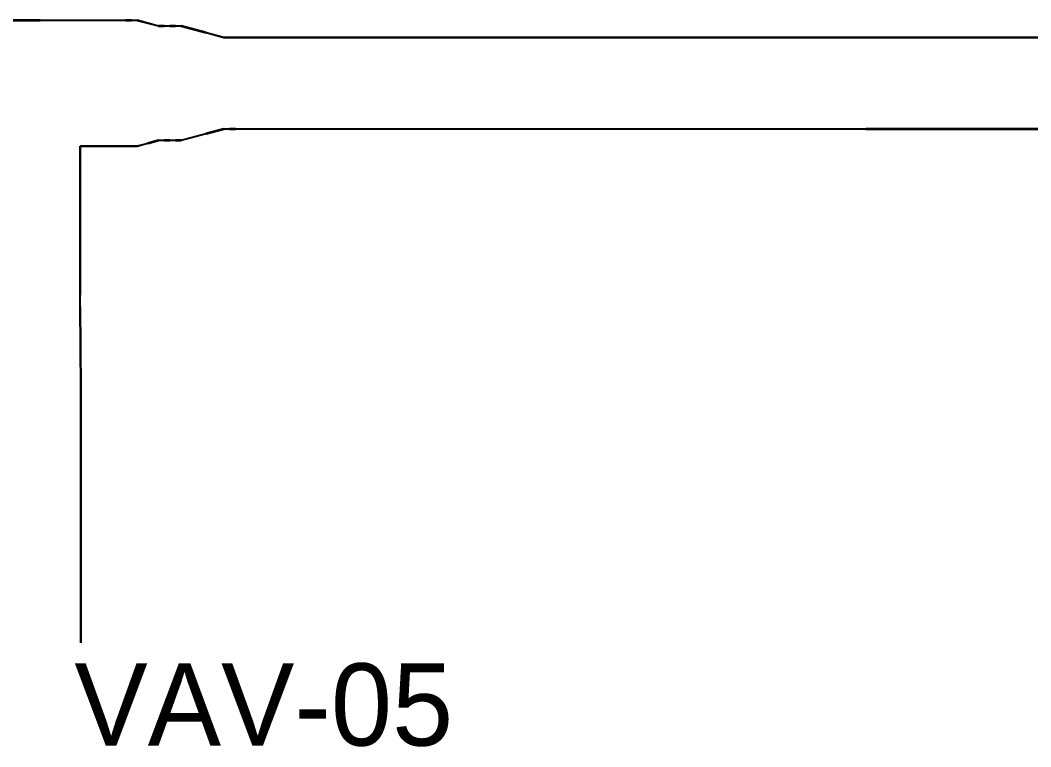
# Model space of a CAD drawing. Header units: metres. Extents: x 2 to 41.4, y 0.9 to 39.
# Drawn here: x 32.566 to 36.993, y 5.663 to 8.845 of the extents above; entities that cross this region are included whole.
import ezdxf

# ---------------------------------------------------------------- set-up
doc = ezdxf.new("R2010")
doc.units = ezdxf.units.M
doc.layers.add('BSA_MATERIAL_SECTION', color=7, linetype='Continuous')
doc.layers.add('BSA_VAV_LABEL', color=7, linetype='Continuous')

msp = doc.modelspace()

# ---------------------------------------------------------------- linework, layer by layer
at = {"layer": 'BSA_MATERIAL_SECTION'}
for p, q in [((32.6533, 8.8447), (32.2783, 8.8447)), ((32.2783, 8.8439), (32.6533, 8.8439)), ((32.6533, 8.8447), (33.0283, 8.8447)), ((33.0283, 8.8439), (32.6533, 8.8439)), ((33.0283, 8.8443), (33.0283, 8.8447)), ((33.0283, 8.8443), (33.0283, 8.8447)), ((33.0533, 8.8447), (33.0283, 8.8447)), ((33.0283, 8.8443), (33.0283, 8.8439)), ((33.0283, 8.8443), (33.0283, 8.8439)), ((33.0283, 8.8439), (33.0533, 8.8439)), ((33.0533, 8.8447), (33.0783, 8.8447)), ((33.0783, 8.8439), (33.0533, 8.8439)), ((33.125, 8.8322), (33.0783, 8.8447)), ((33.0783, 8.8439), (33.125, 8.8314)), ((33.125, 8.8322), (33.1716, 8.8197)), ((33.1716, 8.8189), (33.125, 8.8314)), ((33.1966, 8.8197), (33.1716, 8.8197)), ((33.1716, 8.8189), (33.1966, 8.8189)), ((33.1966, 8.8197), (33.2216, 8.8197)), ((33.2216, 8.8189), (33.1966, 8.8189)), ((33.2216, 8.8193), (33.2216, 8.8197)), ((33.2216, 8.8193), (33.2216, 8.8197)), ((33.2466, 8.8197), (33.2216, 8.8197)), ((33.2216, 8.8193), (33.2216, 8.8189)), ((33.2216, 8.8193), (33.2216, 8.8189)), ((33.2216, 8.8189), (33.2466, 8.8189)), ((33.2466, 8.8197), (33.2716, 8.8197)), ((33.2716, 8.8189), (33.2466, 8.8189)), ((33.3804, 8.7906), (33.2716, 8.8197)), ((33.2716, 8.8189), (33.3805, 8.7897)), ((33.3804, 8.7906), (33.4582, 8.7697)), ((33.4582, 8.7689), (33.3805, 8.7897)), ((33.4832, 8.7697), (33.4582, 8.7697)), ((33.4582, 8.7689), (33.4832, 8.7689)), ((33.4832, 8.7697), (33.5082, 8.7697)), ((33.5082, 8.7689), (33.4832, 8.7689)), ((33.5082, 8.7693), (33.5082, 8.7697)), ((36.2699, 8.7697), (33.5082, 8.7697)), ((33.5082, 8.7697), (33.5082, 8.7693)), ((33.5082, 8.7693), (33.5082, 8.7689)), ((33.5082, 8.7689), (33.5082, 8.7693)), ((33.5082, 8.7689), (36.2699, 8.7689)), ((36.2699, 8.7697), (39.0316, 8.7697)), ((39.0316, 8.7689), (36.2699, 8.7689)), ((33.3804, 8.3473), (33.4582, 8.3681)), ((33.4582, 8.3689), (33.3805, 8.3481)), ((33.4582, 8.3689), (33.4832, 8.3689)), ((33.4832, 8.3681), (33.4582, 8.3681)), ((33.5082, 8.3689), (33.4832, 8.3689)), ((33.4832, 8.3681), (33.5082, 8.3681)), ((33.5082, 8.3685), (33.5082, 8.3689)), ((33.5082, 8.3689), (36.2699, 8.3689)), ((33.5082, 8.3685), (33.5082, 8.3689)), ((33.5082, 8.3685), (33.5082, 8.3681)), ((33.5082, 8.3685), (33.5082, 8.3681)), ((36.2699, 8.3681), (33.5082, 8.3681)), ((39.0316, 8.3689), (36.2699, 8.3689)), ((36.2699, 8.3681), (39.0316, 8.3681)), ((33.2716, 8.3189), (33.3805, 8.3481)), ((33.3804, 8.3473), (33.2716, 8.3181)), ((32.8283, 8.2939), (32.9283, 8.2939)), ((32.8283, 8.2939), (32.8283, 8.104)), ((32.9287, 8.2931), (32.8291, 8.2931)), ((32.8291, 8.1036), (32.8291, 8.2931)), ((33.0283, 8.2939), (32.9283, 8.2939)), ((32.9287, 8.2931), (33.0283, 8.2931)), ((33.0283, 8.2935), (33.0283, 8.2939)), ((33.0283, 8.2935), (33.0283, 8.2939)), ((33.0283, 8.2939), (33.0533, 8.2939)), ((33.0283, 8.2935), (33.0283, 8.2931)), ((33.0283, 8.2935), (33.0283, 8.2931)), ((33.0533, 8.2931), (33.0283, 8.2931)), ((33.0783, 8.2939), (33.0533, 8.2939)), ((33.0533, 8.2931), (33.0783, 8.2931)), ((33.0783, 8.2939), (33.125, 8.3064)), ((33.125, 8.3056), (33.0783, 8.2931)), ((33.1716, 8.3189), (33.125, 8.3064)), ((33.125, 8.3056), (33.1716, 8.3181)), ((33.1716, 8.3189), (33.1966, 8.3189)), ((33.1966, 8.3181), (33.1716, 8.3181)), ((33.2216, 8.3189), (33.1966, 8.3189)), ((33.1966, 8.3181), (33.2216, 8.3181)), ((33.2216, 8.3185), (33.2216, 8.3189)), ((33.2216, 8.3185), (33.2216, 8.3189)), ((33.2216, 8.3189), (33.2466, 8.3189)), ((33.2216, 8.3185), (33.2216, 8.3181)), ((33.2216, 8.3185), (33.2216, 8.3181)), ((33.2466, 8.3181), (33.2216, 8.3181)), ((33.2716, 8.3189), (33.2466, 8.3189)), ((33.2466, 8.3181), (33.2716, 8.3181)), ((32.8283, 7.914), (32.8283, 8.104)), ((32.8291, 8.1036), (32.8291, 7.914)), ((32.8287, 7.914), (32.8283, 7.914)), ((32.8287, 7.914), (32.8283, 7.914)), ((32.8283, 7.914), (32.8283, 7.889)), ((32.8283, 7.864), (32.8283, 7.889)), ((32.8287, 7.914), (32.8291, 7.914)), ((32.8287, 7.914), (32.8291, 7.914)), ((32.8291, 7.889), (32.8291, 7.914)), ((32.8291, 7.889), (32.8291, 7.864)), ((32.8283, 7.864), (32.8283, 7.8138)), ((32.8291, 7.8138), (32.8291, 7.864)), ((32.8283, 7.7707), (32.8283, 7.8138)), ((32.8291, 7.8138), (32.8291, 7.7707)), ((32.8283, 7.7707), (32.8283, 7.7457)), ((32.8291, 7.7457), (32.8291, 7.7707)), ((32.8283, 7.7207), (32.8283, 7.7457)), ((32.8283, 7.7207), (32.8287, 7.7207)), ((32.8283, 7.7207), (32.8283, 7.6807)), ((32.8287, 7.7207), (32.8283, 7.7207)), ((32.8291, 7.7207), (32.8287, 7.7207)), ((32.8287, 7.7207), (32.8291, 7.7207)), ((32.8291, 7.7457), (32.8291, 7.7207)), ((32.8291, 7.6807), (32.8291, 7.7207)), ((32.8283, 7.6407), (32.8283, 7.6807)), ((32.8291, 7.6807), (32.8291, 7.6407)), ((32.8287, 7.6407), (32.8283, 7.6407)), ((32.8283, 7.5907), (32.8283, 7.6407)), ((32.8283, 7.6407), (32.8287, 7.6407)), ((32.8287, 7.6407), (32.8291, 7.6407)), ((32.8291, 7.6407), (32.8287, 7.6407)), ((32.8291, 7.5907), (32.8291, 7.6407)), ((32.8283, 7.5907), (32.8311, 7.2351)), ((32.8319, 7.2351), (32.8291, 7.5907)), ((32.8311, 7.2351), (32.8311, 7.1851)), ((32.8319, 7.1851), (32.8319, 7.2351)), ((32.8311, 7.1851), (32.8319, 7.1851)), ((32.8311, 7.1851), (32.8311, 6.1183)), ((32.8319, 7.1851), (32.8311, 7.1851)), ((32.8319, 6.1183), (32.8319, 7.1851)), ((32.8311, 6.1183), (32.8319, 6.1183))]:
    msp.add_line(p, q, dxfattribs=at)

# ---------------------------------------------------------------- texts
at = {"layer": 'BSA_VAV_LABEL'}
msp.add_text('VAV-05', height=0.36, dxfattribs=at).set_placement((32.8033, 5.6683))

doc.saveas('drawing.dxf')
